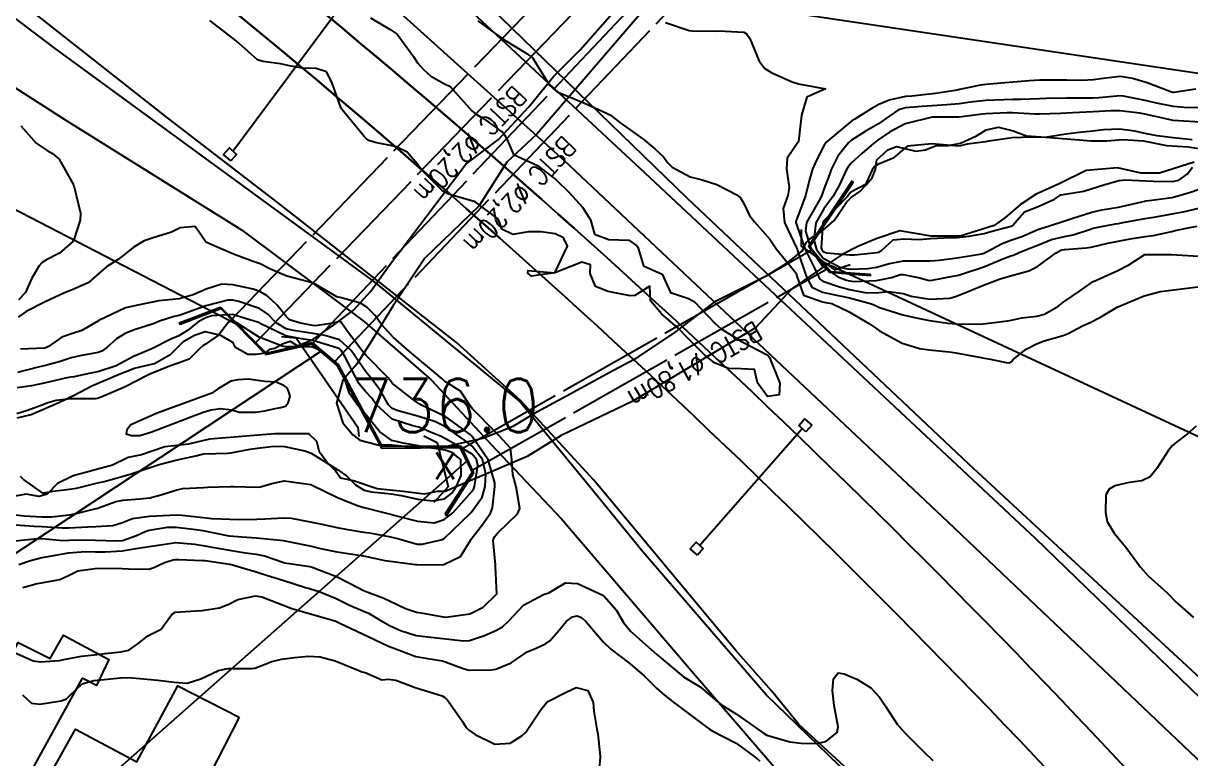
# Model space of a CAD drawing. Header units: metres. Extents: x 318500 to 325275, y 7408834 to 7428799.
# Drawn here: x 322981.1 to 323068.2, y 7421304.6 to 7421359.4 of the extents above; entities that cross this region are included whole.
import ezdxf
from ezdxf.enums import TextEntityAlignment as Align

# ---------------------------------------------------------------- set-up
doc = ezdxf.new("R2010")
doc.units = ezdxf.units.M
doc.header["$MEASUREMENT"] = 0
doc.linetypes.add('CONTINUO', pattern=[0])
doc.linetypes.add('TRACEJADO', pattern=[8.7, 8, -0.7])
for name, color, linetype in [('BUEIRO', 151, 'Continuous'), ('Curvas de Nivel 1m', 11, 'Continuous'), ('Curvas de Nivel 5m', 15, 'Continuous'), ('Divisas', 45, 'Continuous'), ('Edificações', 30, 'Continuous'), ('Hidrografia', 140, 'Continuous'), ('Linha Férrea', 20, 'Continuous'), ('Pontes_Viadutos_Tubos', 190, 'Continuous'), ('Pontos Cotados', 45, 'Continuous'), ('Pórticos', 45, 'Continuous'), ('TEXTO', 45, 'Continuous'), ('Vias Primárias', 230, 'Continuous'), ('Vias Secundárias', 230, 'Continuous')]:
    doc.layers.add(name, color=color, linetype=linetype)
doc.styles.add('ROMANS', font='romans', dxfattribs={"height": 0.2})
doc.styles.add('Style-STANDARD', font='STANDARD.shx')

# ---------------------------------------------------------------- blocks, each defined once
blk = doc.blocks.new('ELVTXT_76')
at = {"layer": 'Pontos Cotados', "linetype": 'Continuous', "style": 'Style-STANDARD'}
for s, height, p in [('736.0', 4, (0, 4)), ('x', 3, (0, 0))]:
    blk.add_text(s, height=height, dxfattribs=at).set_placement(p, align=Align.MIDDLE_CENTER)

msp = doc.modelspace()

# ---------------------------------------------------------------- linework, layer by layer
at = {"layer": 'BUEIRO', "linetype": 'TRACEJADO', "flags": 128}
for points in [[(322996.659, 7421337.392), (323025.949, 7421367.812)], [(322998.421, 7421335.618), (323027.841, 7421366.174)], [(323002.664, 7421335.576), (323028.339, 7421362.63)], [(323004.302, 7421334.197), (323029.772, 7421360.946)], [(323013.809, 7421327.724), (323039.866, 7421342.515)], [(323014.567, 7421326.085), (323041.018, 7421341.099)]]:
    msp.add_lwpolyline(points, dxfattribs=at)
at = {"layer": 'BUEIRO', "linetype": 'CONTINUO'}
for points in [[(323042.921, 7421347.676, 738.2), (323039.653, 7421342.777, 739.577)], [(323042.921, 7421347.676, 738.2), (323042.98, 7421347.514, 736.003), (323039.752, 7421342.767, 735.771)], [(323041.23, 7421340.839, 739.561), (323039.653, 7421342.777, 739.577)], [(323039.653, 7421342.777, 739.577), (323039.752, 7421342.767, 735.771), (323041.297, 7421340.925, 735.762), (323041.23, 7421340.839, 739.561)], [(323044.293, 7421340.589, 738.655), (323041.23, 7421340.839, 739.561)], [(323041.297, 7421340.925, 735.762), (323044.236, 7421340.715, 736.382), (323044.293, 7421340.589, 738.655)], [(322992.686, 7421337.078, 738.463), (322995.791, 7421338.265, 739.913)], [(322992.686, 7421337.078, 738.463), (322992.76, 7421336.98, 737.791), (322995.8, 7421338.159, 736.606)], [(322995.791, 7421338.265, 739.913), (322999.197, 7421334.836, 739.951)], [(322995.791, 7421338.265, 739.913), (322995.8, 7421338.159, 736.606), (322999.172, 7421334.726, 736.66), (322999.197, 7421334.836, 739.951)], [(322999.172, 7421334.726, 736.66), (323002.578, 7421335.486, 736.664)], [(322999.197, 7421334.836, 739.951), (323002.609, 7421335.623, 739.897)], [(323002.609, 7421335.623, 739.897), (323002.578, 7421335.486, 736.664), (323004.452, 7421333.927, 736.557), (323004.561, 7421333.979, 739.936)], [(323002.609, 7421335.623, 739.897), (323004.561, 7421333.979, 739.936)], [(323004.561, 7421333.979, 739.936), (323007.831, 7421327.882, 738.464)], [(323004.452, 7421333.927, 736.557), (323007.801, 7421327.734, 736.608), (323007.831, 7421327.882, 738.464)], [(323007.831, 7421327.882, 738.464), (323013.722, 7421327.911, 739.934)], [(323013.722, 7421327.911, 739.934), (323013.652, 7421327.794, 736.08), (323014.551, 7421325.915, 736.098), (323014.65, 7421325.906, 739.918)], [(323013.722, 7421327.911, 739.934), (323014.65, 7421325.906, 739.918)], [(323007.801, 7421327.734, 736.608), (323013.652, 7421327.794, 736.08)], [(323014.551, 7421325.915, 736.098), (323012.548, 7421322.834, 736.82), (323012.612, 7421322.678, 738.967)], [(323014.65, 7421325.906, 739.918), (323012.612, 7421322.678, 738.967)]]:
    msp.add_polyline3d(points, dxfattribs=at)
at = {"layer": 'Curvas de Nivel 1m', "flags": 128}
for points, elevation in [([(323006.983, 7421359.839), (323008.437, 7421358.985), (323008.965, 7421358.627), (323010.179, 7421356.961), (323010.477, 7421356.499), (323010.93, 7421355.998), (323011.485, 7421355.501), (323012.502, 7421354.926), (323012.917, 7421354.725), (323014.54, 7421352.904), (323014.886, 7421352.634), (323015.486, 7421352.286), (323016.866, 7421351.273), (323017.135, 7421350.866), (323017.638, 7421349.648), (323018.843, 7421349.093), (323019.45, 7421348.834), (323020.824, 7421347.762), (323021.814, 7421346.805), (323022.794, 7421345.721), (323023.387, 7421344.781), (323023.699, 7421343.706), (323024.766, 7421343.317), (323026.256, 7421343.255), (323026.762, 7421342.919), (323026.863, 7421342.84), (323026.915, 7421342.738), (323027.341, 7421341.333), (323028.73, 7421340.71), (323029.375, 7421339.358), (323030.712, 7421338.915), (323031.141, 7421338.676), (323032.686, 7421337.048), (323033.145, 7421336.653), (323034.666, 7421335.709), (323036.525, 7421334.729), (323036.65, 7421334.629), (323036.677, 7421334.6), (323036.755, 7421334.493), (323037.512, 7421332.591), (323037.481, 7421331.727), (323036.615, 7421331.582), (323035.845, 7421332.612), (323035.641, 7421333.615), (323034.64, 7421333.653), (323033.682, 7421333.686), (323032.645, 7421334.113), (323031.938, 7421334.667), (323030.669, 7421335.95), (323029.93, 7421336.691), (323028.696, 7421337.75), (323027.876, 7421338.723), (323027.811, 7421339.814), (323026.714, 7421339.137), (323026.357, 7421339.1), (323024.717, 7421339.419), (323023.757, 7421339.811), (323023.381, 7421340.78), (323023.383, 7421341.423), (323022.743, 7421341.624), (323020.73, 7421340.82), (323019, 7421340.563), (323018.729, 7421340.794), (323018.706, 7421340.84), (323018.732, 7421340.983), (323020.73, 7421340.82), (323021.674, 7421342.806), (323021.385, 7421343.429), (323020.769, 7421343.72), (323019.715, 7421343.886), (323018.77, 7421343.871), (323017.602, 7421343.691), (323016.772, 7421344.076), (323016.57, 7421344.665), (323016.458, 7421344.875), (323014.798, 7421346.107), (323013.135, 7421346.586), (323012.806, 7421346.682), (323012.366, 7421346.927), (323010.833, 7421348.464), (323010.458, 7421348.956), (323009.716, 7421349.834), (323008.853, 7421350.247), (323007.316, 7421350.535), (323006.857, 7421350.703), (323006.674, 7421350.818), (323006.511, 7421351.005), (323004.889, 7421352.968), (323004.838, 7421353.031), (323004.764, 7421353.16), (323004.085, 7421355.043), (323003.693, 7421355.814), (323002.93, 7421356.059), (323001.9, 7421356.101), (323000.932, 7421356.255), (323000.259, 7421356.415), (322998.935, 7421356.585), (322998.534, 7421356.714), (322998.106, 7421357.123), (322996.955, 7421358.144), (322995.642, 7421359.153), (322994.977, 7421359.648)], 742), ([(323014.981, 7421359.633), (323015.993, 7421358.885), (323016.96, 7421358.201), (323018.586, 7421357.205), (323018.942, 7421356.973), (323019.078, 7421356.839), (323019.371, 7421356.4), (323020.33, 7421354.826), (323020.913, 7421354.333), (323021.741, 7421353.974), (323022.901, 7421353.506), (323024.55, 7421352.765), (323024.887, 7421352.576), (323025.588, 7421352.045), (323026.866, 7421351.115), (323027.415, 7421350.732), (323028.206, 7421350.072), (323028.848, 7421349.467), (323029.174, 7421349.036), (323029.496, 7421348.7), (323030.83, 7421347.991), (323031.727, 7421347.771), (323032.821, 7421347.404), (323034.313, 7421346.637), (323034.592, 7421346.417), (323034.804, 7421346.033), (323035.261, 7421345.09), (323035.641, 7421344.617), (323036.771, 7421343.337), (323037.287, 7421342.595), (323038.733, 7421340.785), (323038.796, 7421340.579), (323039.301, 7421339.156), (323040.711, 7421338.647), (323040.799, 7421338.637), (323041.408, 7421338.54), (323042.701, 7421337.91), (323044.156, 7421337.038), (323044.683, 7421336.688), (323044.97, 7421336.496), (323046.666, 7421335.563), (323047.944, 7421335.167), (323048.659, 7421335.071), (323050.155, 7421334.928), (323050.657, 7421334.856), (323052.538, 7421334.506), (323052.651, 7421334.485), (323053.253, 7421334.381), (323054.404, 7421334.12), (323054.648, 7421334.111), (323054.805, 7421334.202), (323054.949, 7421334.357), (323055.896, 7421335.113), (323056.668, 7421335.52), (323057.263, 7421335.74), (323058.678, 7421336.148), (323058.798, 7421336.188), (323059.036, 7421336.305), (323060.111, 7421336.866), (323060.693, 7421337.126), (323061.465, 7421337.506), (323062.71, 7421338.26), (323064.719, 7421339.111), (323065.933, 7421339.422), (323066.723, 7421339.539), (323067.321, 7421339.597), (323068.726, 7421339.769)], 741), ([(323068.579, 7421354.53), (323066.921, 7421354.271), (323066.835, 7421354.288), (323064.931, 7421354.987), (323063.853, 7421355.33), (323062.938, 7421355.467), (323061.852, 7421355.355), (323060.934, 7421355.211), (323060.051, 7421355.176), (323058.933, 7421355.197), (323058.054, 7421355.202), (323056.933, 7421355.189), (323056.129, 7421355.151), (323054.93, 7421355.051), (323054.309, 7421354.99), (323052.927, 7421354.885), (323052.491, 7421354.832), (323050.921, 7421354.489), (323050.868, 7421354.473), (323050.619, 7421354.423), (323049.141, 7421354.214), (323048.916, 7421354.188), (323047.365, 7421354.011), (323046.912, 7421353.968), (323045.68, 7421353.717), (323044.903, 7421353.375), (323044.338, 7421353.066), (323043.481, 7421352.514), (323043.11, 7421352.295), (323042.886, 7421352.151), (323040.955, 7421350.549), (323040.919, 7421350.5), (323040.868, 7421350.404), (323040.232, 7421349.177), (323039.967, 7421348.563), (323039.715, 7421347.678), (323039.447, 7421346.57), (323038.793, 7421344.839), (323038.71, 7421344.662), (323038.714, 7421344.581), (323038.787, 7421344.35), (323039.425, 7421342.57), (323040.119, 7421341.179), (323040.405, 7421340.555), (323040.511, 7421340.337), (323040.727, 7421340.211), (323041.974, 7421339.783), (323042.721, 7421339.586), (323043.867, 7421339.36), (323044.718, 7421339.34), (323045.665, 7421339.432), (323046.718, 7421339.271), (323047.335, 7421339.079), (323048.714, 7421338.859), (323050.2, 7421338.94), (323050.717, 7421339.09), (323051.879, 7421339.56), (323052.725, 7421339.894), (323053.964, 7421340.371), (323054.734, 7421340.595), (323056.119, 7421340.967), (323056.744, 7421341.287), (323058.14, 7421342.319), (323058.548, 7421342.528), (323058.764, 7421342.573), (323060.374, 7421342.678), (323060.767, 7421342.742), (323062.009, 7421343.03), (323062.774, 7421343.188), (323063.664, 7421343.359), (323064.779, 7421343.527), (323065.384, 7421343.618), (323066.786, 7421343.917), (323067.017, 7421343.968), (323068.011, 7421344.188), (323068.661, 7421344.311)], 739), ([(323068.905, 7421353.151), (323067.959, 7421353.134), (323066.906, 7421353.24), (323065.641, 7421353.487), (323064.911, 7421353.643), (323063.168, 7421354.004), (323062.916, 7421354.018), (323061.323, 7421353.867), (323060.913, 7421353.845), (323059.364, 7421353.853), (323058.913, 7421353.85), (323057.422, 7421353.822), (323056.912, 7421353.809), (323055.508, 7421353.757), (323054.911, 7421353.751), (323053.575, 7421353.715), (323052.909, 7421353.669), (323051.766, 7421353.549), (323050.905, 7421353.441), (323049.979, 7421353.354), (323048.903, 7421353.291), (323048.121, 7421353.233), (323046.9, 7421353.132), (323046.381, 7421352.994), (323045.649, 7421352.489), (323044.885, 7421351.951), (323043.961, 7421351.427), (323042.872, 7421350.711), (323042.651, 7421350.523), (323041.854, 7421349.536), (323041.366, 7421348.542), (323041.22, 7421348.158), (323040.818, 7421347.065), (323040.682, 7421346.682), (323040.64, 7421346.553), (323040.472, 7421346.221), (323039.518, 7421344.569), (323039.429, 7421343.921), (323039.869, 7421342.563), (323040.741, 7421341.294), (323041.844, 7421340.533), (323042.489, 7421340.285), (323042.727, 7421340.218), (323043.072, 7421340.171), (323044.727, 7421340.244), (323045.864, 7421340.483), (323046.521, 7421340.685), (323046.734, 7421340.705), (323047.979, 7421340.451), (323048.571, 7421340.285), (323048.728, 7421340.258), (323048.896, 7421340.27), (323049.653, 7421340.431), (323050.551, 7421340.604), (323050.733, 7421340.63), (323051.013, 7421340.695), (323052.743, 7421341.28), (323054.3, 7421341.913), (323054.756, 7421342.077), (323054.968, 7421342.147), (323055.427, 7421342.353), (323056.382, 7421342.728), (323056.768, 7421342.889), (323057.802, 7421343.297), (323058.778, 7421343.531), (323059.423, 7421343.658), (323060.787, 7421344.108), (323060.92, 7421344.146), (323061.525, 7421344.273), (323062.582, 7421344.472), (323062.793, 7421344.511), (323063.115, 7421344.577), (323064.796, 7421344.878), (323065.584, 7421345.004), (323066.8, 7421345.214), (323067.615, 7421345.379), (323068.805, 7421345.649)], 738), ([(323068.889, 7421352.057), (323066.89, 7421352.2), (323064.896, 7421352.647), (323064.391, 7421352.744), (323062.9, 7421352.917), (323062.255, 7421352.911), (323060.898, 7421352.823), (323060.388, 7421352.797), (323058.896, 7421352.724), (323058.505, 7421352.707), (323056.895, 7421352.666), (323056.567, 7421352.671), (323054.896, 7421352.766), (323054.494, 7421352.768), (323052.894, 7421352.673), (323052.638, 7421352.65), (323050.89, 7421352.441), (323050.872, 7421352.439), (323048.89, 7421352.44), (323046.885, 7421351.943), (323045.708, 7421351.318), (323044.872, 7421350.733), (323044.732, 7421350.641), (323044.539, 7421350.503), (323043.655, 7421349.715), (323042.847, 7421348.996), (323042.627, 7421348.739), (323042.503, 7421348.525), (323041.966, 7421347.389), (323041.497, 7421346.54), (323040.801, 7421345.602), (323040.217, 7421344.559), (323040.055, 7421343.277), (323040.264, 7421342.557), (323040.75, 7421341.909), (323042.056, 7421341.214), (323042.739, 7421341.098), (323044.098, 7421341.148), (323044.741, 7421341.248), (323045.708, 7421341.523), (323046.749, 7421341.728), (323047.48, 7421341.728), (323048.749, 7421341.707), (323049.412, 7421341.771), (323050.753, 7421341.942), (323052.61, 7421342.244), (323052.758, 7421342.29), (323052.959, 7421342.387), (323054.126, 7421343.013), (323054.773, 7421343.253), (323055.592, 7421343.537), (323056.786, 7421344.051), (323056.998, 7421344.126), (323057.657, 7421344.327), (323058.794, 7421344.712), (323059.398, 7421344.903), (323060.801, 7421345.34), (323061.564, 7421345.511), (323062.805, 7421345.71), (323064.757, 7421346.178), (323064.81, 7421346.189), (323065.086, 7421346.226), (323066.607, 7421346.409), (323066.814, 7421346.444), (323068.17, 7421346.836), (323068.823, 7421347.057)], 737), ([(322980.867, 7421351.793), (322981.284, 7421351.344), (322982.013, 7421350.494), (322982.846, 7421349.948), (322983.254, 7421349.724), (322983.73, 7421349.307), (322984.812, 7421347.395), (322984.841, 7421347.29), (322984.855, 7421347.244), (322985.341, 7421345.284), (322985.314, 7421344.745), (322984.838, 7421343.289), (322984.815, 7421343.234), (322984.758, 7421343.156), (322983.769, 7421342.28), (322982.737, 7421341.756), (322982.476, 7421341.582), (322982.234, 7421341.327), (322981.678, 7421340.373), (322981.237, 7421339.342), (322980.694, 7421338.799)], 742), ([(323068.307, 7421350.754), (323066.877, 7421350.896), (323065.692, 7421351.032), (323064.88, 7421351.191), (323064.024, 7421351.386), (323062.883, 7421351.531), (323061.675, 7421351.479), (323060.881, 7421351.391), (323059.871, 7421351.287), (323058.878, 7421351.158), (323057.488, 7421350.943), (323056.876, 7421350.907), (323056.286, 7421350.936), (323054.875, 7421350.887), (323053.12, 7421350.634), (323052.872, 7421350.597), (323051.5, 7421350.411), (323050.998, 7421350.288), (323050.868, 7421350.264), (323048.87, 7421350.44), (323047.058, 7421350.277), (323046.865, 7421350.125), (323045.971, 7421349.366), (323044.846, 7421348.916), (323044.579, 7421348.767), (323044.407, 7421348.504), (323043.926, 7421347.406), (323042.815, 7421346.83), (323042.673, 7421346.662), (323042.568, 7421346.524), (323040.791, 7421344.681), (323040.73, 7421344.551), (323040.621, 7421342.694), (323040.659, 7421342.552), (323040.758, 7421342.417), (323041.002, 7421342.301), (323042.755, 7421342.161), (323043.101, 7421342.171), (323044.758, 7421342.343), (323044.885, 7421342.371), (323045.123, 7421342.495), (323045.977, 7421343.277), (323046.773, 7421343.357), (323047.912, 7421343.314), (323048.774, 7421343.379), (323049.764, 7421343.441), (323050.776, 7421343.466), (323051.637, 7421343.548), (323052.781, 7421343.763), (323053.266, 7421343.899), (323054.789, 7421344.308), (323054.827, 7421344.322), (323054.883, 7421344.359), (323055.786, 7421345.364), (323056.804, 7421345.78), (323058.025, 7421346.322), (323058.496, 7421346.633), (323058.816, 7421346.703), (323060.204, 7421346.905), (323060.823, 7421347.118), (323061.7, 7421347.398), (323062.832, 7421347.703), (323063.324, 7421347.761), (323064.832, 7421347.687), (323065.399, 7421347.654), (323066.832, 7421347.636), (323067.291, 7421347.737), (323067.924, 7421348.189), (323068.332, 7421348.701)], 736), ([(322980.724, 7421319.057), (322981.53, 7421319.334), (322982.443, 7421319.571), (322982.762, 7421319.634), (322984.446, 7421319.927), (322985.7, 7421320.025), (322986.447, 7421320.011), (322987.181, 7421319.993), (322988.448, 7421320.078), (322989.48, 7421320.254), (322990.452, 7421320.389), (322991.146, 7421320.51), (322992.455, 7421320.704), (322993.873, 7421320.587), (322994.453, 7421320.487), (322995.592, 7421320.284), (322996.45, 7421320.123), (322997.641, 7421319.925), (322998.447, 7421319.823), (322999.061, 7421319.716), (323000.441, 7421319.222), (323000.554, 7421319.191), (323001.432, 7421319.065), (323002.438, 7421318.906), (323002.624, 7421318.861), (323004.427, 7421318.169), (323006.129, 7421317.289), (323006.412, 7421317.137), (323006.778, 7421316.994), (323007.978, 7421316.549), (323008.404, 7421316.352), (323009.579, 7421315.778), (323010.396, 7421315.51), (323010.873, 7421315.421), (323012.392, 7421315.147), (323012.609, 7421315.134), (323014.395, 7421315.384), (323015.395, 7421315.885), (323016.41, 7421316.87), (323016.307, 7421318.871), (323016.292, 7421319.021), (323016.141, 7421320.873), (323016.224, 7421321.121), (323016.476, 7421321.421), (323017.941, 7421322.848), (323018.11, 7421323.232), (323017.854, 7421324.85), (323017.604, 7421325.784), (323017.514, 7421326.856), (323017.435, 7421327.733), (323016.568, 7421328.65), (323016.363, 7421328.872), (323014.597, 7421330.675), (323014.403, 7421330.893), (323013.696, 7421331.995), (323012.617, 7421332.651), (323012.47, 7421332.774), (323012.31, 7421332.925), (323010.641, 7421334.324), (323009.893, 7421334.958), (323008.666, 7421336.03), (323007.779, 7421336.984), (323007.326, 7421337.633), (323006.693, 7421338.251), (323006.24, 7421338.551), (323004.7, 7421338.988), (323004.464, 7421339.032), (323002.715, 7421340.061), (323001.393, 7421340.397), (323000.722, 7421340.573), (322999.503, 7421341.098), (322998.736, 7421341.486), (322998.153, 7421341.702), (322996.746, 7421342.224), (322994.91, 7421343.005), (322994.759, 7421343.072), (322994.662, 7421343.161), (322993.882, 7421344.284), (322992.77, 7421344.177), (322992.114, 7421343.849), (322990.762, 7421343.426), (322990.074, 7421343.22), (322989.269, 7421342.716), (322988.746, 7421342.291), (322988.158, 7421341.829), (322987.273, 7421341.262), (322986.723, 7421340.786), (322985.908, 7421340.082), (322984.704, 7421339.547), (322984.512, 7421339.484), (322984.081, 7421339.299), (322982.693, 7421338.658), (322981.282, 7421337.937), (322980.682, 7421337.525)], 741), ([(322980.47, 7421322.017), (322981.868, 7421321.93), (322982.469, 7421321.898), (322983.964, 7421321.801), (322984.468, 7421321.796), (322985.88, 7421321.864), (322986.469, 7421321.894), (322987.753, 7421321.969), (322988.474, 7421322.194), (322989.222, 7421322.486), (322990.482, 7421322.658), (322990.992, 7421322.695), (322992.484, 7421322.758), (322992.929, 7421322.737), (322994.481, 7421322.56), (322995.138, 7421322.493), (322996.479, 7421322.429), (322997.179, 7421322.423), (322998.48, 7421322.429), (322999.126, 7421322.455), (323000.482, 7421322.545), (323001.043, 7421322.51), (323002.478, 7421322.238), (323003.476, 7421322.039), (323004.472, 7421321.83), (323005.143, 7421321.693), (323006.475, 7421321.474), (323006.89, 7421321.41), (323008.472, 7421321.123), (323009.091, 7421320.964), (323010.464, 7421320.58), (323010.843, 7421320.566), (323012.35, 7421320.922), (323012.471, 7421320.994), (323014.45, 7421322.891), (323014.468, 7421322.912), (323014.491, 7421322.934), (323015.302, 7421324.088), (323015.523, 7421324.88), (323015.587, 7421325.826), (323015.324, 7421326.882), (323014.56, 7421327.886), (323013.989, 7421328.324), (323013.181, 7421328.911), (323012.576, 7421329.335), (323011.82, 7421329.693), (323010.587, 7421330.107), (323009.035, 7421330.524), (323008.596, 7421330.688), (323008.328, 7421330.974), (323007.704, 7421332.076), (323006.991, 7421332.994), (323006.627, 7421333.442), (323005.526, 7421335.017), (323004.662, 7421335.827), (323003.563, 7421336.145), (323002.669, 7421336.298), (323001.229, 7421336.514), (323000.673, 7421336.631), (322999.925, 7421337.091), (322999.314, 7421337.729), (322998.69, 7421338.158), (322997.136, 7421338.685), (322996.696, 7421338.779), (322996.333, 7421338.772), (322994.692, 7421338.353), (322993.382, 7421337.874), (322992.685, 7421337.644), (322992.319, 7421337.558), (322991.228, 7421337.205), (322990.839, 7421337.047), (322990.677, 7421336.989), (322989.338, 7421336.562), (322988.666, 7421336.294), (322988.021, 7421335.888), (322987.309, 7421335.26), (322986.93, 7421334.981), (322986.644, 7421334.879), (322985.288, 7421334.635), (322984.638, 7421334.477), (322983.747, 7421334.19), (322982.629, 7421333.889), (322982.165, 7421333.789), (322980.621, 7421333.392)], 739), ([(322980.481, 7421322.775), (322981.13, 7421322.69), (322982.479, 7421322.619), (322983.17, 7421322.619), (322984.482, 7421322.771), (322984.921, 7421322.848), (322986.489, 7421323.225), (322986.525, 7421323.234), (322986.625, 7421323.268), (322987.979, 7421323.767), (322988.499, 7421323.863), (322989.771, 7421323.951), (322990.503, 7421324.044), (322991.429, 7421324.278), (322992.512, 7421324.632), (322992.979, 7421324.717), (322994.515, 7421324.803), (322994.846, 7421324.824), (322996.516, 7421324.879), (322996.764, 7421324.88), (322998.516, 7421324.816), (322998.77, 7421324.852), (322999.612, 7421325.094), (323000.522, 7421325.289), (323000.733, 7421325.287), (323002.313, 7421325.053), (323002.52, 7421325.017), (323002.571, 7421324.998), (323004.505, 7421324.051), (323006.063, 7421323.44), (323006.495, 7421323.305), (323007.781, 7421322.981), (323008.362, 7421322.845), (323008.488, 7421322.814), (323008.706, 7421322.75), (323010.483, 7421322.284), (323011.727, 7421322.176), (323012.485, 7421322.409), (323013.109, 7421322.911), (323013.763, 7421323.639), (323014.514, 7421324.472), (323014.685, 7421324.721), (323014.742, 7421324.888), (323014.992, 7421326.437), (323014.896, 7421326.887), (323014.554, 7421327.279), (323013.544, 7421327.89), (323012.565, 7421328.443), (323012.238, 7421328.598), (323011.46, 7421328.937), (323010.575, 7421329.293), (323010.137, 7421329.394), (323008.584, 7421329.903), (323007.404, 7421330.988), (323007.07, 7421331.458), (323006.61, 7421331.978), (323006.136, 7421332.528), (323005.892, 7421333.011), (323005.031, 7421334.638), (323004.774, 7421335.028), (323004.652, 7421335.146), (323004.467, 7421335.217), (323002.661, 7421335.763), (323001.832, 7421335.892), (323000.665, 7421336.109), (322998.751, 7421337.037), (322998.68, 7421337.078), (322998.616, 7421337.111), (322996.686, 7421337.723), (322995.138, 7421337.607), (322994.683, 7421337.459), (322994.123, 7421337.168), (322993.324, 7421336.527), (322992.664, 7421336.123), (322992.022, 7421335.834), (322990.759, 7421335.209), (322990.688, 7421335.171), (322990.649, 7421335.155), (322989.284, 7421334.587), (322988.635, 7421334.225), (322987.996, 7421333.883), (322986.622, 7421333.436), (322986.488, 7421333.406), (322985.866, 7421333.278), (322984.85, 7421333.055), (322984.617, 7421333.03), (322984.3, 7421332.978), (322982.613, 7421332.578), (322981.67, 7421332.394), (322980.609, 7421332.24)], 738), ([(322980.838, 7421325.66), (322981.121, 7421325.341), (322982.506, 7421324.378), (322983.294, 7421324.522), (322984.511, 7421324.683), (322985.034, 7421324.763), (322986.518, 7421325.127), (322986.633, 7421325.153), (322987.099, 7421325.261), (322988.524, 7421325.655), (322989.122, 7421325.827), (322990.531, 7421326.286), (322991.212, 7421326.525), (322992.537, 7421326.876), (322993.941, 7421327.169), (322994.413, 7421327.291), (322994.542, 7421327.312), (322996.313, 7421327.364), (322996.544, 7421327.392), (322997.999, 7421327.665), (322998.55, 7421327.747), (322999.757, 7421327.886), (323000.552, 7421327.85), (323002.068, 7421327.537), (323002.545, 7421327.367), (323003.066, 7421327.045), (323004.531, 7421326.132), (323005.176, 7421325.67), (323005.844, 7421325.01), (323006.514, 7421324.61), (323007.02, 7421324.485), (323008.511, 7421324.342), (323009.274, 7421324.197), (323010.505, 7421323.942), (323011.631, 7421323.805), (323012.505, 7421323.949), (323013.047, 7421324.377), (323013.403, 7421324.907), (323013.729, 7421325.706), (323013.706, 7421326.903), (323013.057, 7421327.415), (323012.557, 7421327.582), (323011.365, 7421327.751), (323010.555, 7421327.924), (323009.411, 7421328.107), (323008.56, 7421328.3), (323007.641, 7421328.984), (323006.589, 7421330.297), (323005.948, 7421331.01), (323005.406, 7421331.816), (323005.02, 7421333.024), (323004.631, 7421333.791), (323003.18, 7421335.045), (323002.653, 7421335.27), (323002.403, 7421335.304), (323000.653, 7421335.311), (323000.391, 7421335.347), (322998.664, 7421336.02), (322996.96, 7421337.127), (322996.681, 7421337.215), (322996.38, 7421337.135), (322995.629, 7421336.182), (322994.655, 7421335.49), (322994.452, 7421335.364), (322994.242, 7421335.166), (322993.444, 7421334.371), (322992.633, 7421334.079), (322991.966, 7421333.86), (322990.622, 7421333.32), (322990.546, 7421333.286), (322990.407, 7421333.213), (322988.61, 7421332.28), (322986.872, 7421331.535), (322986.602, 7421331.441), (322986.455, 7421331.418), (322984.601, 7421331.427), (322983.506, 7421331.306), (322982.828, 7421331.085), (322982.595, 7421330.986), (322981.371, 7421330.556), (322980.584, 7421330.293)], 737), ([(323068.588, 7421329.384), (323067.956, 7421328.809), (323067.131, 7421328.194), (323066.819, 7421327.945), (323066.564, 7421327.623), (323065.671, 7421326.213), (323065.167, 7421325.594), (323064.536, 7421325.305), (323063.603, 7421325.175), (323062.53, 7421324.926), (323062.111, 7421324.679), (323061.864, 7421324.267), (323061.834, 7421322.932), (323061.943, 7421322.265), (323062.481, 7421321.401), (323063.003, 7421320.78), (323063.424, 7421320.246), (323064.449, 7421318.849), (323065.023, 7421318.221), (323066.421, 7421316.953), (323067.144, 7421316.193), (323068.399, 7421315.108)], 741), ([(322981.029, 7421317.341), (322982.087, 7421317.652), (322982.416, 7421317.701), (322983.789, 7421317.93), (322984.424, 7421318.245), (322985.128, 7421318.585), (322986.432, 7421318.756), (322986.919, 7421318.776), (322988.433, 7421318.763), (322988.926, 7421318.739), (322990.432, 7421318.703), (322990.815, 7421318.825), (322991.599, 7421319.198), (322992.24, 7421319.394), (322992.442, 7421319.422), (322992.674, 7421319.419), (322994.442, 7421319.358), (322994.628, 7421319.344), (322996.14, 7421319.134), (322996.439, 7421319.091), (322996.496, 7421319.073), (322998.431, 7421318.502), (322999.284, 7421318.24), (323000.422, 7421317.877), (323002.124, 7421317.344), (323002.413, 7421317.263), (323003.132, 7421317.043), (323004.405, 7421316.531), (323005.419, 7421316.033), (323006.396, 7421315.609), (323006.819, 7421315.419), (323007.563, 7421314.982), (323008.383, 7421314.517), (323009.217, 7421314.123), (323010.372, 7421313.757), (323011.697, 7421313.603), (323012.369, 7421313.541), (323013.911, 7421313.353), (323014.367, 7421313.38), (323015.492, 7421313.76), (323016.379, 7421314.149), (323016.837, 7421314.41), (323017.294, 7421314.856), (323018.402, 7421316.034), (323019.891, 7421316.818), (323020.285, 7421316.938), (323020.413, 7421317.014), (323021.53, 7421317.693), (323022.423, 7421317.634), (323024.326, 7421316.761), (323024.376, 7421316.727), (323024.409, 7421316.702), (323025.317, 7421315.664), (323025.869, 7421314.738), (323026.38, 7421314.077), (323027.924, 7421312.714), (323028.355, 7421312.352), (323030.33, 7421310.68), (323031.59, 7421309.929), (323032.316, 7421309.28), (323033.106, 7421308.642), (323034.299, 7421307.879), (323036.127, 7421306.602), (323036.278, 7421306.488), (323036.559, 7421306.313), (323038.269, 7421305.816), (323039.115, 7421305.714), (323040.267, 7421305.706), (323040.96, 7421305.85), (323041.803, 7421306.527), (323041.868, 7421306.945), (323041.572, 7421308.531), (323041.453, 7421309.665), (323041.517, 7421310.532), (323041.884, 7421310.979), (323042.336, 7421310.908), (323043.263, 7421310.511), (323044.324, 7421309.862), (323044.974, 7421309.148), (323045.402, 7421308.484), (323046.29, 7421307.14), (323046.875, 7421306.461), (323048.26, 7421305.089), (323048.943, 7421304.433)], 742), ([(322980.348, 7421312.524), (322981.793, 7421311.873), (322982.337, 7421311.793), (322983.733, 7421311.905), (322984.341, 7421312.019), (322985.406, 7421312.217), (322986.346, 7421312.319), (322987.177, 7421312.428), (322988.349, 7421312.536), (322988.929, 7421312.654), (322989.705, 7421313.22), (322990.365, 7421313.732), (322991.345, 7421314.225), (322992.053, 7421315.193), (322992.192, 7421315.383), (322992.385, 7421315.495), (322993.963, 7421315.59), (322994.387, 7421315.623), (322995.715, 7421315.815), (322996.394, 7421316.096), (322997.083, 7421316.439), (322998.404, 7421316.715), (322998.869, 7421316.637), (323000.395, 7421316.055), (323001.101, 7421315.779), (323002.393, 7421315.399), (323003.711, 7421315.037), (323004.387, 7421314.822), (323004.744, 7421314.665), (323006.373, 7421313.873), (323008.315, 7421312.971), (323008.36, 7421312.95), (323008.389, 7421312.94), (323010.349, 7421312.205), (323011.245, 7421312.038), (323012.344, 7421311.858), (323013.959, 7421311.272), (323014.334, 7421311.174), (323016.008, 7421311.201), (323016.336, 7421311.259), (323017.477, 7421311.719), (323018.352, 7421312.322), (323018.657, 7421312.534), (323019.341, 7421312.825), (323020.04, 7421313.14), (323020.368, 7421313.373), (323021.04, 7421314.143), (323021.572, 7421314.798), (323022.042, 7421315.145), (323022.394, 7421315.235), (323022.716, 7421315.108), (323023.066, 7421314.78), (323024.368, 7421313.263), (323024.902, 7421312.752), (323026.344, 7421311.635), (323027.424, 7421310.719), (323028.321, 7421309.821), (323028.911, 7421309.296), (323029.717, 7421308.689), (323030.303, 7421308.239), (323031.89, 7421307.052), (323032.282, 7421306.763), (323032.473, 7421306.648), (323034.266, 7421305.728), (323035.786, 7421304.607), (323036.021, 7421304.377)], 743), ([(322981.015, 7421309.339), (322981.665, 7421308.701), (322982.293, 7421308.636), (322983.893, 7421308.893), (322984.297, 7421309.028), (322984.532, 7421309.288), (322985.448, 7421310.144), (322986.317, 7421310.398), (322987.11, 7421310.466), (322988.321, 7421310.607), (322988.933, 7421310.619), (322990.319, 7421310.494), (322991.1, 7421310.421), (322992.316, 7421310.269), (322993.288, 7421310.203), (322994.32, 7421310.525), (322995.643, 7421311.14), (322996.187, 7421311.278), (322996.332, 7421311.287), (322998.153, 7421311.292), (322998.333, 7421311.326), (322999.606, 7421311.826), (323000.344, 7421311.993), (323001.3, 7421312.112), (323002.347, 7421312.21), (323003.227, 7421312.161), (323004.343, 7421311.877), (323006.24, 7421311.093), (323006.331, 7421311.059), (323006.567, 7421310.996), (323007.81, 7421310.463), (323008.325, 7421310.493), (323008.865, 7421310.424), (323010.319, 7421309.87), (323011.022, 7421309.644), (323012.313, 7421309.263), (323012.523, 7421309.128), (323012.741, 7421308.914), (323013.839, 7421307.345), (323014.121, 7421306.892), (323014.278, 7421306.725), (323014.781, 7421306.376), (323016.262, 7421305.655), (323017.398, 7421305.718), (323018.272, 7421306.285), (323018.556, 7421306.556), (323018.765, 7421306.833), (323019.667, 7421308.186), (323020.166, 7421308.812), (323020.311, 7421308.896), (323021.579, 7421309.536), (323022.321, 7421309.888), (323023.193, 7421309.651), (323023.588, 7421308.771), (323023.635, 7421308.105), (323023.862, 7421306.766), (323023.939, 7421306.429), (323024.118, 7421304.762), (323024.11, 7421304.623), (323023.906, 7421302.765)], 744)]:
    msp.add_lwpolyline(points, dxfattribs=dict(at, elevation=elevation))
at = {"layer": 'Curvas de Nivel 5m', "elevation": 740, "flags": 128}
for points in [[(323028.982, 7421359.495), (323030.762, 7421358.894), (323030.973, 7421358.868), (323032.783, 7421358.852), (323032.973, 7421358.868), (323034.831, 7421358.773), (323034.971, 7421358.7), (323035.061, 7421358.629), (323035.288, 7421358.302), (323035.979, 7421356.614), (323036.402, 7421356.076), (323036.931, 7421355.741), (323038.441, 7421355.069), (323038.925, 7421354.915), (323040.92, 7421354.55), (323039.541, 7421353.941), (323039.132, 7421352.576), (323038.924, 7421350.633), (323038.889, 7421350.58), (323038.869, 7421350.535), (323038.065, 7421349.375), (323038.032, 7421348.588), (323038.21, 7421347.195), (323038.116, 7421346.587), (323037.782, 7421345.609), (323037.872, 7421344.589), (323038.762, 7421342.684), (323038.809, 7421342.579), (323038.85, 7421342.487), (323039.5, 7421340.568), (323039.907, 7421339.748), (323040.718, 7421339.373), (323041.414, 7421339.237), (323042.714, 7421338.965), (323044.367, 7421338.503), (323044.708, 7421338.358), (323044.957, 7421338.246), (323046.698, 7421337.694), (323047.696, 7421337.454), (323048.692, 7421337.252), (323050.059, 7421337.057), (323050.689, 7421337.018), (323052.103, 7421336.984), (323052.69, 7421337.027), (323053.906, 7421337.157), (323054.694, 7421337.269), (323055.587, 7421337.461), (323056.699, 7421337.596), (323057.287, 7421337.745), (323058.277, 7421338.316), (323058.713, 7421338.648), (323059.894, 7421339.465), (323060.728, 7421340.054), (323060.868, 7421340.139), (323061.148, 7421340.276), (323062.24, 7421340.763), (323062.741, 7421341.001), (323063.575, 7421341.42), (323064.759, 7421342.179), (323064.8, 7421342.188), (323066.76, 7421342.2), (323068.758, 7421342.07)], [(322980.455, 7421320.834), (322982.124, 7421320.992), (322982.457, 7421320.986), (322984.006, 7421320.847), (322984.456, 7421320.874), (322984.842, 7421320.901), (322986.456, 7421320.865), (322988.02, 7421320.811), (322988.456, 7421320.856), (322989.504, 7421321.224), (322990.154, 7421321.526), (322990.466, 7421321.613), (322991.831, 7421321.834), (322992.47, 7421321.85), (322993.967, 7421321.668), (322994.466, 7421321.584), (322996.393, 7421321.199), (322996.461, 7421321.189), (322997.376, 7421321.121), (322998.459, 7421321.037), (323000.248, 7421320.873), (323000.458, 7421320.842), (323001.944, 7421320.547), (323002.454, 7421320.443), (323003.232, 7421320.263), (323004.45, 7421320.009), (323005.319, 7421319.883), (323006.45, 7421319.7), (323008.056, 7421319.365), (323008.445, 7421319.299), (323010.327, 7421319.066), (323010.442, 7421319.058), (323012.326, 7421319.037), (323012.442, 7421319.053), (323013.692, 7421319.661), (323014.457, 7421320.89), (323014.47, 7421320.913), (323015.324, 7421322.039), (323015.921, 7421322.876), (323016.081, 7421323.289), (323016.258, 7421324.873), (323016.253, 7421325.144), (323015.755, 7421326.878), (323014.567, 7421328.614), (323014.423, 7421328.747), (323014.216, 7421328.895), (323012.587, 7421330.065), (323010.782, 7421330.947), (323010.662, 7421331.011), (323010.601, 7421331.058), (323010.308, 7421331.248), (323008.616, 7421332.551), (323008.438, 7421332.793), (323008.299, 7421332.975), (323006.645, 7421334.661), (323006.352, 7421335.004), (323005.247, 7421336.445), (323004.859, 7421337.027), (323004.787, 7421337.135), (323004.681, 7421337.179), (323004.544, 7421337.168), (323004.009, 7421337.037), (323002.849, 7421336.877), (323002.678, 7421336.887), (323001.739, 7421337.064), (323000.927, 7421337.321), (323000.685, 7421337.567), (323000.018, 7421338.415), (322999.267, 7421339.101), (322998.705, 7421339.44), (322998.21, 7421339.613), (322996.712, 7421339.936), (322995.887, 7421339.967), (322994.707, 7421339.614), (322993.738, 7421339.174), (322992.697, 7421338.882), (322991.179, 7421338.722), (322990.694, 7421338.64), (322989.963, 7421338.492), (322988.69, 7421338.212), (322986.711, 7421337.27), (322986.695, 7421337.255), (322986.68, 7421337.248), (322985.442, 7421336.509), (322984.665, 7421336.26), (322983.938, 7421336.024), (322982.931, 7421335.316), (322982.748, 7421335.219), (322982.648, 7421335.201), (322980.866, 7421335.127)]]:
    msp.add_lwpolyline(points, dxfattribs=at)
at = {"layer": 'Divisas'}
for points in [[(323160.93, 7421188.382), (323132.253, 7421236.821), (323120.066, 7421256.358), (323102.05, 7421276.191), (323084.184, 7421296.424), (323051.623, 7421326.535), (323030.625, 7421346.362), (323012.651, 7421363.828), (322999.698, 7421378.217), (322993.538, 7421384.913), (322991.53, 7421386.691), (322989.229, 7421388.715), (322976.779, 7421399.55), (322962.433, 7421411.858), (322945.804, 7421425), (322924.207, 7421441.683), (322906.988, 7421456.138)], [(323053.405, 7421293.832), (323038.944, 7421307.117), (323036.909, 7421309.641), (323034.244, 7421312.63), (323023.633, 7421325.346), (323018.203, 7421331.275), (323013.396, 7421335.612), (323000, 7421346.093), (322991.829, 7421352.384), (322964.935, 7421373.552), (322956.907, 7421379.54), (322942.934, 7421389.787), (322921.79, 7421404.92), (322893.41, 7421426.952)]]:
    msp.add_lwpolyline(points, dxfattribs=at)
at = {"layer": 'Edificações'}
for points in [[(322985.454, 7421310.575), (322974.483, 7421290.655), (322945.86, 7421304.271), (322950.96, 7421315.435), (322955.165, 7421313.334), (322957.177, 7421317.263), (322961.565, 7421314.887), (322961.108, 7421314.065), (322970.63, 7421308.669), (322971.362, 7421309.948), (322976.207, 7421307.481), (322975.658, 7421306.202), (322976.847, 7421305.654), (322980.687, 7421313.238), (322983.063, 7421312.05), (322984.069, 7421313.786), (322987.452, 7421311.959), (322986.537, 7421310.04)], [(322997.183, 7421307.66), (322985.776, 7421285.397), (322975.901, 7421290.602), (322984.964, 7421306.766), (322989.542, 7421304.343), (322992.594, 7421309.996)]]:
    msp.add_lwpolyline(points, close=True, dxfattribs=at)
at = {"layer": 'Hidrografia'}
for points in [[(323028.265, 7421361.527), (323019.395, 7421351.168), (323017.156, 7421349.08), (323015.066, 7421345.797), (323011.035, 7421341.918), (323008.647, 7421338.337), (323007.005, 7421335.652), (323005.96, 7421334.011), (323004.915, 7421332.817), (323004.447, 7421331.1), (323004.91, 7421329.628)], [(322980.599, 7421329.998), (322981.656, 7421330.262), (322983.712, 7421331.152), (322984.858, 7421331.681), (322986.18, 7421332.386), (322988.207, 7421333.267), (322989.353, 7421333.707), (322990.851, 7421334.059), (322992.085, 7421334.764), (322993.055, 7421335.733), (322993.848, 7421336.174), (322994.641, 7421336.438), (322995.787, 7421336.174), (322996.668, 7421335.645), (322996.845, 7421335.293), (322997.814, 7421334.764), (322998.431, 7421334.764), (322999.136, 7421334.852), (322999.489, 7421335.117), (322999.842, 7421335.205), (323000.459, 7421335.557), (323000.987, 7421335.733), (323001.516, 7421335.381), (323002.667, 7421335.839), (323004.211, 7421336.908), (323005.696, 7421338.036), (323007.003, 7421339.461), (323008.369, 7421341.36), (323009.2, 7421342.429), (323014.078, 7421348.932), (323016.516, 7421350.759), (323018.802, 7421353.196), (323020.63, 7421355.48), (323022.611, 7421357.46), (323025.048, 7421360.201)], [(323004.91, 7421329.628), (323005.667, 7421328.745), (323006.188, 7421328.333), (323007.51, 7421327.981), (323008.568, 7421327.981), (323009.537, 7421327.893), (323010.595, 7421327.804), (323011.653, 7421327.804), (323012.358, 7421327.804), (323015.351, 7421328.481), (323017.62, 7421329.388), (323019.436, 7421330.477), (323022.16, 7421331.929), (323024.793, 7421333.381), (323026.972, 7421334.561), (323029.695, 7421336.376), (323032.782, 7421338.735), (323036.595, 7421340.641), (323038.048, 7421341.548), (323039.228, 7421342.455), (323039.501, 7421343.091), (323039.773, 7421343.363), (323040.045, 7421343.544), (323040.408, 7421343.726), (323040.953, 7421344.18), (323041.589, 7421344.724), (323041.952, 7421345.269), (323042.497, 7421346.085), (323042.86, 7421346.448), (323043.495, 7421346.902), (323043.949, 7421347.356), (323044.403, 7421347.9), (323044.676, 7421348.535), (323044.766, 7421349.261), (323045.583, 7421349.987), (323046.219, 7421350.259), (323047.672, 7421349.897), (323048.398, 7421349.987), (323049.196, 7421350.315), (323050.106, 7421350.315), (323051.016, 7421350.497), (323052.199, 7421351.042), (323052.927, 7421351.497), (323053.837, 7421351.679), (323054.929, 7421351.406), (323055.93, 7421351.042), (323057.386, 7421350.951), (323059.57, 7421350.77), (323060.753, 7421350.679), (323061.936, 7421350.679), (323063.119, 7421350.77), (323064.665, 7421350.679), (323066.394, 7421350.315), (323068.032, 7421350.224), (323069.67, 7421349.951)], [(323068.454, 7421349.072), (323065.87, 7421348.258), (323064.499, 7421348.258), (323062.736, 7421348.65), (323060.385, 7421348.454), (323058.426, 7421347.475), (323056.663, 7421346.692), (323055.488, 7421345.908), (323054.313, 7421344.929), (323053.529, 7421344.342), (323050.982, 7421343.559), (323048.827, 7421343.559), (323046.477, 7421343.95), (323044.714, 7421343.363), (323043.342, 7421342.776), (323042.167, 7421342.188), (323040.992, 7421341.405), (323038.445, 7421339.643), (323035.702, 7421336.706), (323026.495, 7421331.223), (323021.206, 7421328.678), (323018.66, 7421327.112), (323012.548, 7421324.512), (323011.961, 7421324.512), (323010.984, 7421324.317), (323009.42, 7421324.512), (323007.466, 7421324.708), (323005.707, 7421325.294), (323004.73, 7421325.489), (323004.339, 7421326.075), (323003.752, 7421326.661), (323003.166, 7421327.443), (323002.971, 7421328.224), (323002.384, 7421328.81), (323001.016, 7421328.81), (322999.843, 7421328.81), (322994.957, 7421328.42), (322993.393, 7421328.029), (322991.634, 7421327.833), (322989.875, 7421327.247), (322988.898, 7421327.052), (322987.725, 7421326.466), (322984.794, 7421325.685), (322983.621, 7421325.099), (322982.839, 7421324.317), (322982.253, 7421324.122), (322981.276, 7421324.317), (322976.976, 7421323.536)]]:
    msp.add_lwpolyline(points, dxfattribs=at)
msp.add_lwpolyline([(322995.135, 7421331.847), (322991.059, 7421330.346), (322989.085, 7421329.488), (322988.784, 7421329.102), (322988.742, 7421328.802), (322989.128, 7421328.673), (322989.771, 7421328.673), (322990.587, 7421328.931), (322994.492, 7421330.432), (322995.092, 7421330.603), (322995.779, 7421330.689), (322996.594, 7421330.603), (322997.195, 7421330.432), (322998.396, 7421330.432), (322999.083, 7421330.518), (322999.855, 7421330.689), (323000.284, 7421330.775), (323000.628, 7421330.861), (323000.842, 7421331.118), (323000.971, 7421331.59), (323000.885, 7421331.933), (323000.756, 7421332.233), (323000.499, 7421332.405), (322999.941, 7421332.662), (322999.126, 7421332.705), (322998.568, 7421332.791), (322997.881, 7421332.876), (322997.066, 7421332.834), (322996.551, 7421332.748), (322995.564, 7421332.147)], close=True, dxfattribs=at)
at = {"layer": 'Linha Férrea'}
for points in [[(322143.825, 7422393.254, 0.177055), (322348.62, 7422102.056), (322434.806, 7422041.149, -0.110991), (322629.993, 7421830.678), (322682.61, 7421743.599), (322746.773, 7421641.593), (322762.264, 7421616.034), (322784.09, 7421580.598, 0.089131), (322895.412, 7421449.131), (322994.737, 7421367.338, -0.08158), (323134.171, 7421212.836), (323192.504, 7421114.159, 0.09806), (323348.116, 7420944.919), (323507.932, 7420825.984), (323699.619, 7420681.705), (323733.067, 7420655.668, -0.104587), (323843.705, 7420529.863, -0.339852), (323771.4, 7420065.587)], [(323771.4, 7420065.587, 0.339852), (323843.705, 7420529.863, 0.104587), (323733.067, 7420655.668), (323699.619, 7420681.705), (323507.932, 7420825.984), (323348.116, 7420944.919, -0.09806), (323192.504, 7421114.159), (323134.171, 7421212.836, 0.08158), (322994.737, 7421367.338), (322895.412, 7421449.131, -0.089131), (322784.09, 7421580.598), (322762.264, 7421616.034), (322746.773, 7421641.593), (322682.61, 7421743.599), (322629.993, 7421830.678, 0.110991), (322434.806, 7422041.149), (322348.62, 7422102.056, -0.177055), (322143.825, 7422393.254)], [(322140.246, 7422392.292, 0.177815), (322346.493, 7422099.021), (322440.925, 7422031.999, -0.098061), (322613.888, 7421848.216), (322683.948, 7421733.892), (322746.506, 7421634.335), (322780.475, 7421578.692, 0.094269), (322901.272, 7421438.87), (322999.189, 7421358.366, -0.08072), (323136.386, 7421201.409), (323184.599, 7421119.369, 0.102464), (323355.759, 7420933.913), (323510.091, 7420819.318), (323694.288, 7420680.697, -0.007988), (323738.117, 7420646.682, -0.098634), (323840.146, 7420527.887, -0.339824), (323768.602, 7420068.543)], [(323768.602, 7420068.543, 0.339824), (323840.146, 7420527.887, 0.098634), (323738.117, 7420646.682, 0.007988), (323694.288, 7420680.697), (323510.091, 7420819.318), (323355.759, 7420933.913, -0.102464), (323184.599, 7421119.369), (323136.386, 7421201.409, 0.08072), (322999.189, 7421358.366), (322901.272, 7421438.87, -0.094269), (322780.475, 7421578.692), (322746.506, 7421634.335), (322683.948, 7421733.892), (322613.888, 7421848.216, 0.098061), (322440.925, 7422031.999), (322346.493, 7422099.021, -0.177815), (322140.246, 7422392.292)]]:
    msp.add_lwpolyline(points, format="xyb", dxfattribs=at)
at = {"layer": 'Pontes_Viadutos_Tubos'}
for points in [[(323039.117, 7421344.056), (323039.117, 7421342.808), (323041.616, 7421341.039), (323042.761, 7421341.455)], [(323000.34, 7421336.081), (323001.435, 7421335.959), (323006.02, 7421329.309), (323006.092, 7421328.598)], [(323010.957, 7421328.654), (323011.95, 7421328.158), (323012.777, 7421324.851), (323011.702, 7421323.694)]]:
    msp.add_lwpolyline(points, dxfattribs=at)
at = {"layer": 'Pórticos'}
for points in [[(322996.711, 7421349.901), (323004.949, 7421360.988)], [(323031.541, 7421320.486), (323039.203, 7421329.193)]]:
    msp.add_lwpolyline(points, dxfattribs=at)
for points in [[(322996.539, 7421349.17), (322996.004, 7421349.647), (322996.444, 7421350.14), (322996.979, 7421349.663)], [(323039.47, 7421328.954), (323038.935, 7421329.432), (323039.375, 7421329.925), (323039.91, 7421329.447)], [(323031.368, 7421319.754), (323030.833, 7421320.231), (323031.273, 7421320.724), (323031.808, 7421320.247)]]:
    msp.add_lwpolyline(points, close=True, dxfattribs=at)
at = {"layer": 'TEXTO', "linetype": 'CONTINUO'}
for points in [[(323029.283, 7421361.623, 0), (323121.936, 7421347.82, 0)], [(322997.057, 7421336.944, 0), (322954.777, 7421358.809, 0)], [(323040.581, 7421341.706, 0), (323076.95, 7421324.792, 0)], [(323003.295, 7421334.985, 0), (322784.504, 7421190.212, 0)], [(323014.179, 7421326.797, 0), (322825.988, 7421160.662, 0)]]:
    msp.add_polyline3d(points, dxfattribs=at)
at = {"layer": 'Vias Primárias'}
for points in [[(323715.644, 7420145.548, 0), (323709.04, 7420132.939)], [(323831.088, 7420001.787, 0), (323833.844, 7420008.443, 0.220888)]]:
    msp.add_lwpolyline(points, format="xyb", dxfattribs=at)
at = {"layer": 'Vias Secundárias'}
for points in [[(323075.885, 7421302.343), (323056.607, 7421320.997), (323027.855, 7421347.903), (323003.843, 7421370.276), (322996.87, 7421379.295), (322984.95, 7421390.808), (322968.953, 7421404.952), (322946.165, 7421424.67), (322926.271, 7421440.044), (322905.949, 7421456.989)], [(322919.634, 7421441.172), (322955.787, 7421411.204), (322984.233, 7421386.601), (322990.857, 7421379.553), (322998.762, 7421369.943), (323001.967, 7421366.74), (323021.411, 7421349.228), (323050.062, 7421322.253), (323080.222, 7421293.591)], [(323048.194, 7421298.005), (323036.499, 7421309.331), (323027.307, 7421320.008), (323023.348, 7421324.852), (323018.035, 7421331.3), (323007.282, 7421340.151), (322983.349, 7421357.63), (322968.675, 7421368.757), (322947.519, 7421385.099), (322930.549, 7421397.518), (322916.002, 7421408.391)], [(322917.463, 7421402.605), (322936.763, 7421388.841), (322940.538, 7421385.337), (322943.256, 7421382.75), (322946.491, 7421379.785), (322953.503, 7421374.394), (322963.21, 7421366.713), (322975.884, 7421357.549), (322984.109, 7421352.293), (322997.355, 7421344.031), (323006.523, 7421337.158), (323011.512, 7421332.846), (323016.366, 7421327.59), (323021.22, 7421322.469), (323030.941, 7421311.115), (323037.547, 7421303.434)]]:
    msp.add_lwpolyline(points, dxfattribs=at)

# ---------------------------------------------------------------- block references
at = {"layer": 'Pontos Cotados', "linetype": 'Continuous'}
msp.add_blockref('ELVTXT_76', (323012.55, 7421326.92, 736.02), dxfattribs=at)

# ---------------------------------------------------------------- texts
at = {"layer": 'TEXTO', "style": 'ROMANS', "width": 0.8}
for s, rotation, p in [('BSTC Ø2,20m', 226.58548, (323017.674, 7421354.882)), ('BSTC Ø2,20m', 226.58548, (323021.363, 7421351.137)), ('BSTC Ø1,80m', 209.30729, (323035.638, 7421337.272))]:
    msp.add_text(s, height=1.5, rotation=rotation, dxfattribs=at).set_placement(p)

doc.saveas('drawing.dxf')
